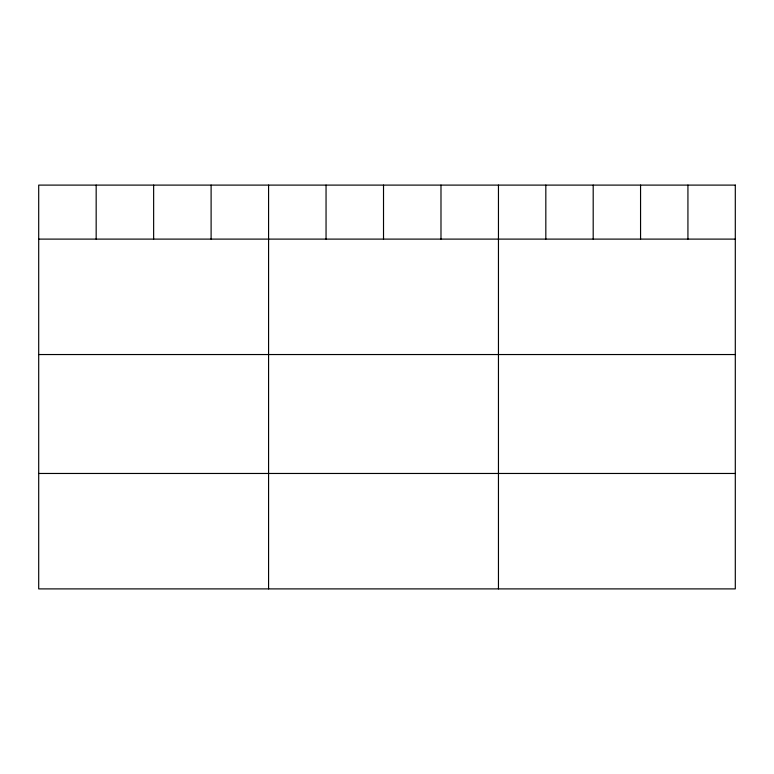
<?xml version="1.0" encoding="UTF-8"?>
<svg xmlns="http://www.w3.org/2000/svg" width="774" height="774" viewBox="0 0 774 774"><rect width="100%" height="100%" fill="white"/><g stroke="black" fill="none" stroke-linecap="round" stroke-linejoin="round"><path stroke-width="1.16" d="M38.7 239.108L735.3 239.108M38.7 354.54L735.3 354.54M38.7 473.465L735.3 473.465M687.931 185.102L687.931 239.108M640.562 185.102L640.562 239.108M593.194 185.102L593.194 239.108M545.825 185.102L545.825 239.108M498.456 185.102L498.456 588.898M440.987 185.102L440.987 239.108M383.517 185.102L383.517 239.108M326.048 185.102L326.048 239.108M268.578 185.102L268.578 588.898M211.108 185.102L211.108 239.108M153.639 185.102L153.639 239.108M96.17 185.102L96.17 239.108M735.3 185.102L38.7 185.102L38.7 588.898L735.3 588.898L735.3 185.102"/></g></svg>
